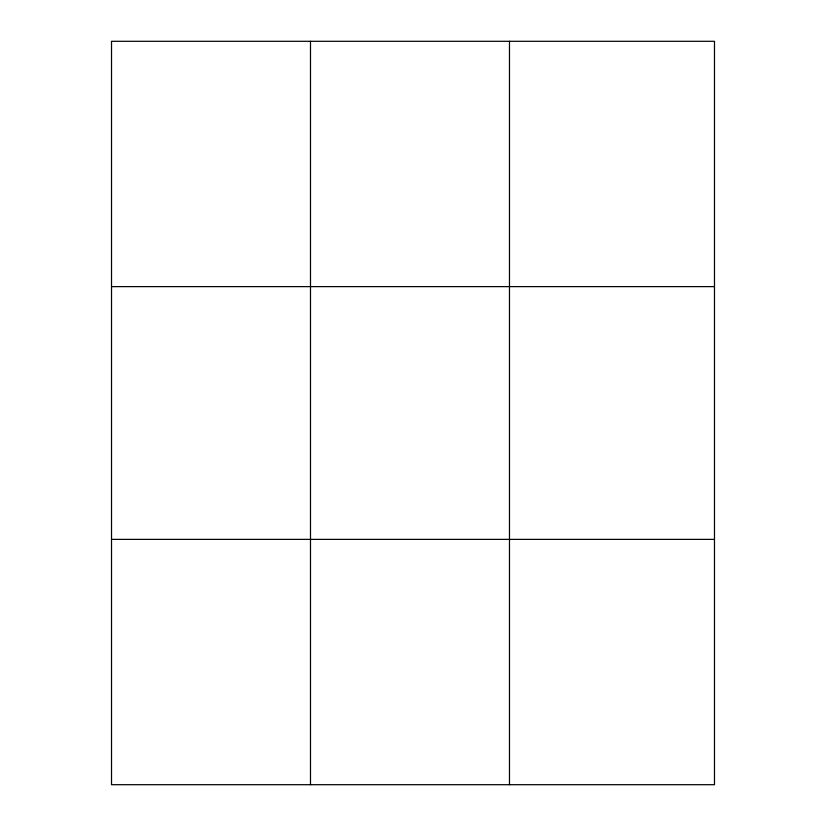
<?xml version="1.0" encoding="UTF-8"?>
<svg xmlns="http://www.w3.org/2000/svg" width="826" height="826" viewBox="0 0 826 826"><rect width="100%" height="100%" fill="white"/><g stroke="black" fill="none" stroke-linecap="round" stroke-linejoin="round"><path stroke-width="1.24" d="M310.493 784.7L310.493 41.3M509.477 784.7L509.477 41.3M714.48 539.378L714.48 784.7L111.52 784.7L111.52 41.3L714.48 41.3L714.48 539.378L111.52 539.378M111.52 286.622L714.48 286.622"/></g></svg>
